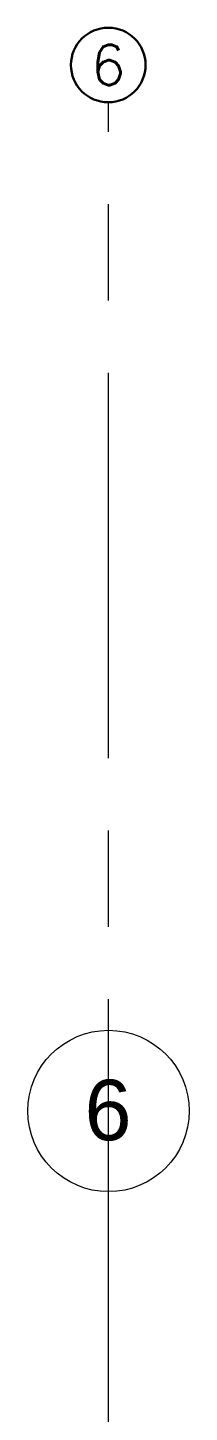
# Model space of a CAD drawing. Header units: inches. Extents: x 841 to 14369, y -4386 to -3225.
# Drawn here: x 2773.7 to 2821.7, y -3639.2 to -3227.3 of the extents above; entities that cross this region are included whole.
import ezdxf
from ezdxf.enums import TextEntityAlignment as Align
from ezdxf.xclip import XClip

# ---------------------------------------------------------------- set-up
doc = ezdxf.new("R2010")
doc.units = ezdxf.units.IN
doc.header["$MEASUREMENT"] = 0
doc.header["$XCLIPFRAME"] = 0
doc.linetypes.add('NBK_CenterX2', pattern=[1.083333, 0.666667, -0.125, 0.166667, -0.125])
doc.layers.get('Defpoints').update_dxf_attribs({"color": 250, "lineweight": 0})
for name, color, linetype, lineweight in [('!Gridline', 112, 'NBK_CenterX2', 5), ('!Gridline @ 1', 112, 'NBK_CenterX2', 5), ('S-GRID-IDEN', 1, 'Continuous', 9)]:
    doc.layers.add(name, color=color, linetype=linetype, lineweight=lineweight)
doc.styles.add('Arial Narrow Bold', font='')
doc.styles.add('Arial_1', font='arial.ttf', dxfattribs={"height": 18})
doc.styles.add('Romans', font='romans.shx', dxfattribs={"width": 0.8})
doc.styles.get('Arial Narrow Bold').set_extended_font_data('Arial Narrow', bold=True)

# ---------------------------------------------------------------- blocks, each defined once
blk = doc.blocks.new('A$C5F5E00A7')
blk.add_line((1398, -364.16), (1398, 207.16))
blk.add_line((1398, -364.16), (1398, 207.16))
at = {"layer": 'S-GRID-IDEN'}
blk.add_circle((1398, 231.16), 24, dxfattribs=at)
blk.add_circle((1398, 231.16), 24, dxfattribs=at)
at = {"insert": (1390.87, 240.45), "char_height": 18, "width": 16.968, "attachment_point": 1, "style": 'Arial_1'}
blk.add_mtext('6', dxfattribs=at)
blk.add_mtext('6', dxfattribs=at)
blk = doc.blocks.new('SYM_Gridline')
at = {"linetype": 'Continuous', "lineweight": 30}
blk.add_circle((0, 0), 0.25, dxfattribs=at)
at = {"style": 'Arial Narrow Bold'}
blk.add_attdef('GRIDLINE', text='', height=0.2, dxfattribs=at).set_placement((0, 0), align=Align.MIDDLE_CENTER)
blk = doc.blocks.new('GRID_ELEV NORTH_N')
at = {"layer": '!Gridline'}
blk.add_line((4.8131, 0.9633), (4.8131, 13.8025), dxfattribs=at)
at = {"layer": '!Gridline @ 1'}
ref = blk.add_blockref('SYM_Gridline', (4.8126, 13.866), dxfattribs=dict(at, xscale=0.257871263233, yscale=0.257871263233, zscale=0.257871263233))
ref.add_attrib('GRIDLINE', '6', dxfattribs={"layer": '0', "height": 0.07, "style": 'Romans'}).set_placement((4.8126, 13.866, 7.8226), align=Align.MIDDLE_CENTER)

msp = doc.modelspace()

# ---------------------------------------------------------------- block references
ref = msp.add_blockref('GRID_ELEV NORTH_N', (1969.71, -5623.81, -1349.31), dxfattribs=dict(xscale=172.031999999448, yscale=172.031999999448, zscale=172.031999999448))
XClip(ref).set_block_clipping_path([(-7.0316507845, 8.3338612674), (70.2019192724, 15.9895587659)])
at = {"layer": 'Defpoints', "color": 1}
msp.add_blockref('A$C5F5E00A7', (1399.71, -3780.72), dxfattribs=at)

doc.saveas('drawing.dxf')
